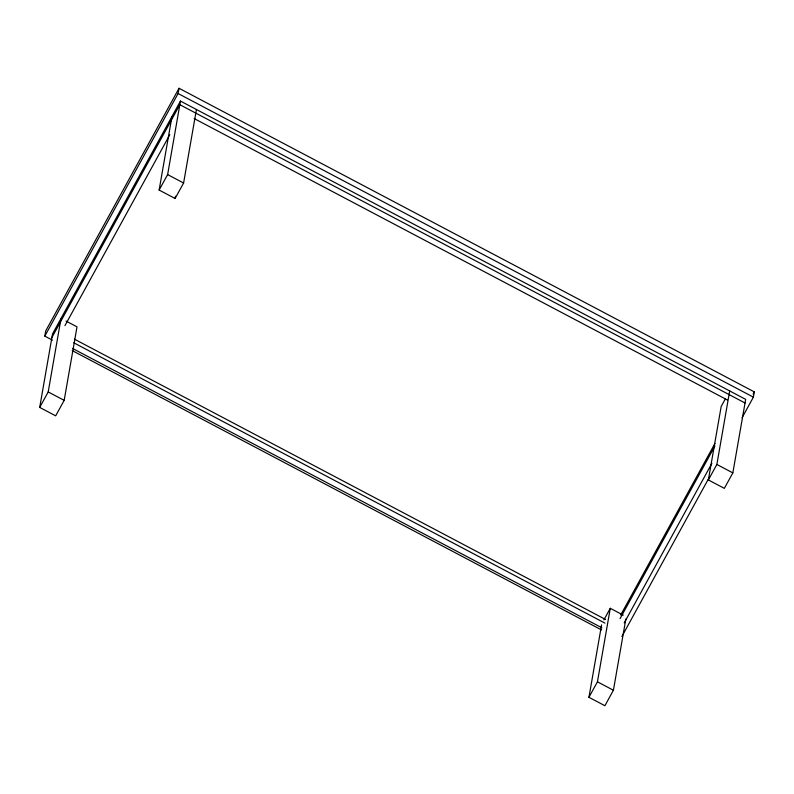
<?xml version="1.0" encoding="UTF-8"?>
<svg xmlns="http://www.w3.org/2000/svg" width="794" height="794" viewBox="0 0 794 794"><rect width="100%" height="100%" fill="white"/><g stroke="black" fill="none" stroke-linecap="round" stroke-linejoin="round"><path stroke-width="1.19" d="M52.483 340.169L44.811 336.12L45.734 330.87L179.027 88.273L754.3 391.899L753.387 397.149L742.082 417.733M66.021 321.054L77.008 326.85L64.175 400.365L55.669 415.838L39.7 407.411L52.533 333.897L180.456 101.066L745.665 399.372L732.842 472.887L724.336 488.36L708.367 479.933L721.19 406.419L725.448 398.687M39.7 407.411L48.206 391.938L61.029 318.424M196.436 109.493L183.603 183.007L175.097 198.48L159.128 190.054L171.961 116.539M44.811 336.12L178.104 93.523L179.027 88.273M159.128 190.054L167.633 174.581L180.456 101.066M175.097 198.48L175.494 196.217M625.851 618.992L613.415 690.244L604.909 705.727L588.94 697.291L601.574 624.908M588.94 697.291L597.445 681.818L610.268 608.303L623.25 615.151M708.367 479.933L716.863 464.46L729.696 390.946M51.898 337.529L179.831 104.689L745.04 403.005M64.919 325.649L169.807 134.752M603.897 619.916L610.268 608.303M620.69 615.022L714.967 443.419M620.054 618.645L714.928 445.98M624.213 622.903L711.871 463.368M753.109 394.072L754.3 391.899M621.881 636.5L709.35 477.293M178.104 93.523L753.387 397.149M194.153 118.544L727.522 400.047M167.633 174.581L183.603 183.007M716.863 464.46L732.842 472.887M74.398 339.147L605.584 619.509M73.763 342.77L604.959 623.131M72.552 348.427L601.892 627.806M72.204 350.581L601.465 629.91M48.206 391.938L64.175 400.365M597.445 681.818L613.415 690.244"/></g></svg>
